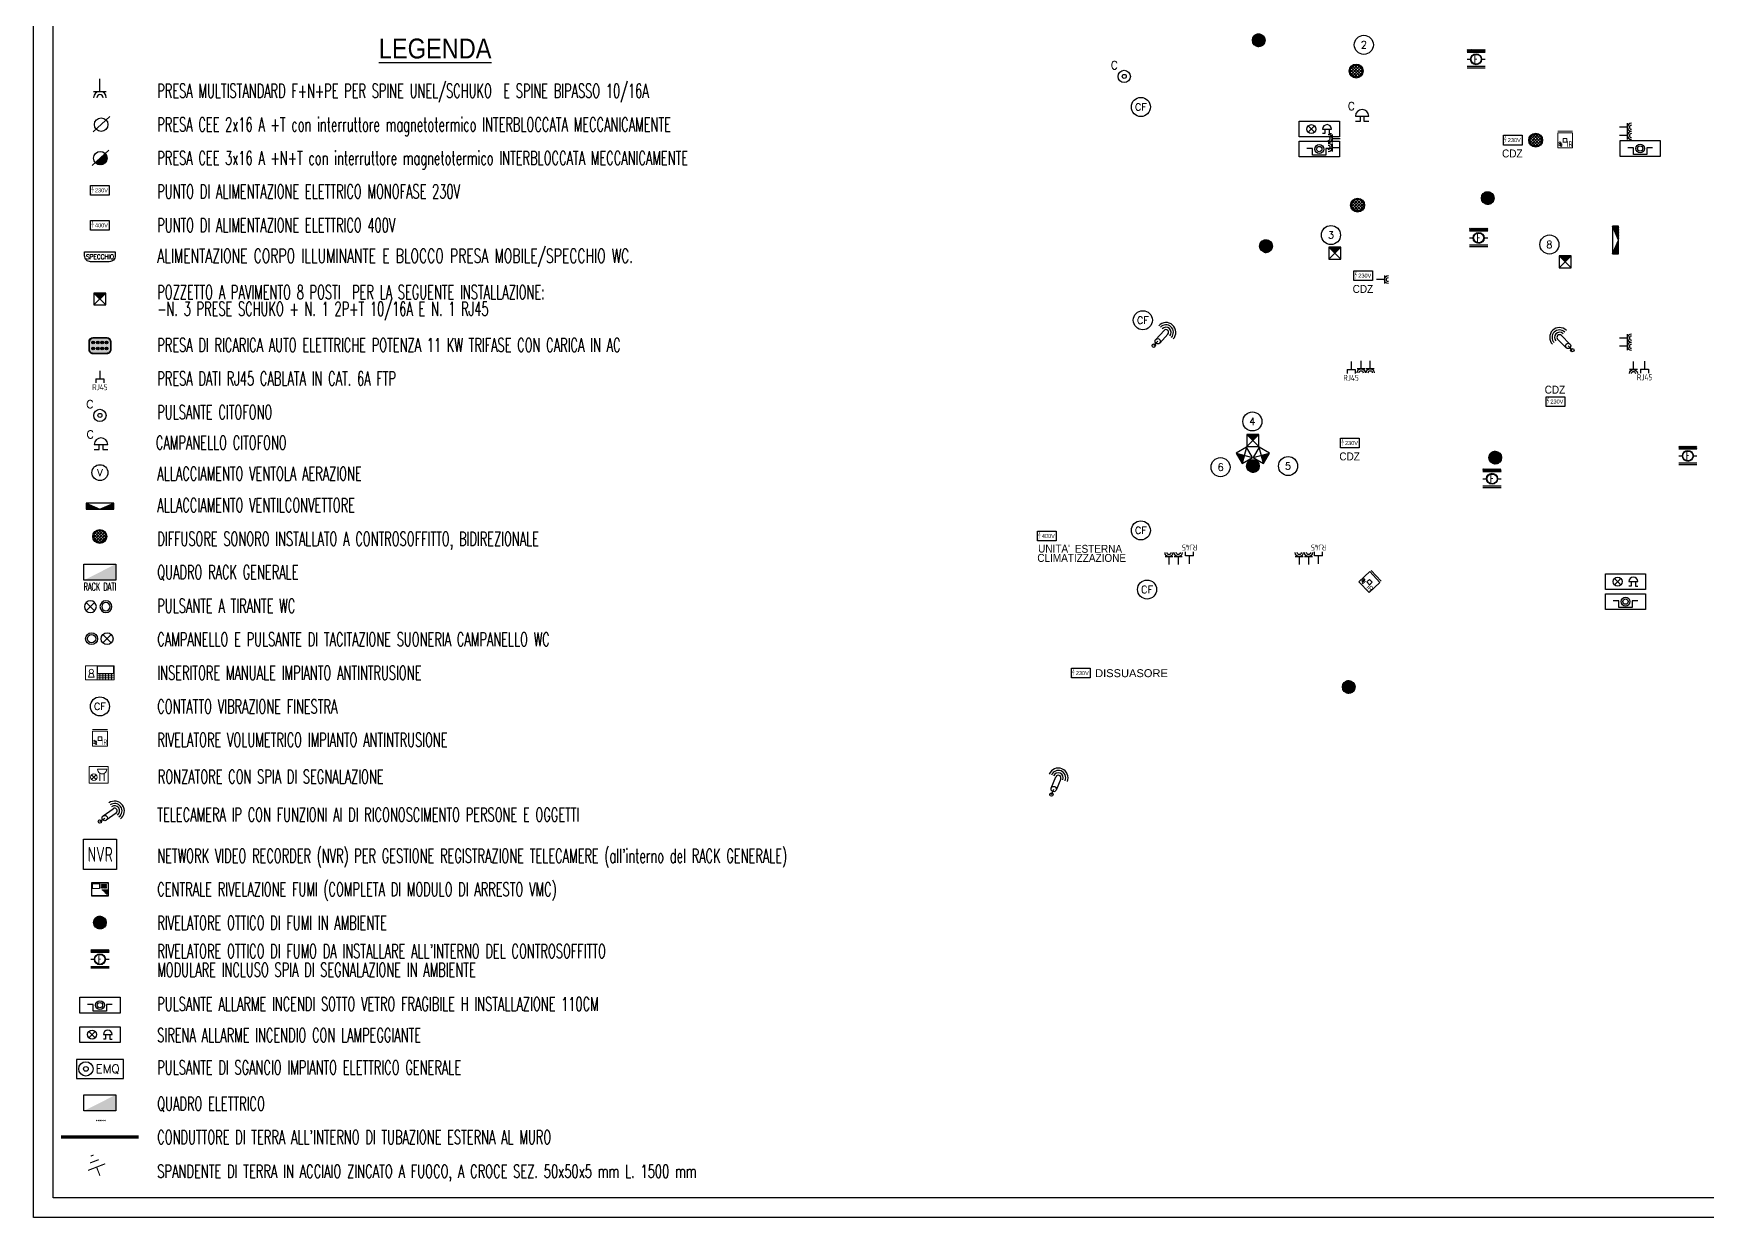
# Model space of a CAD drawing. Header units: millimetres. Extents: x 10519 to 85911, y -3857 to 53173.
# Drawn here: x 10519 to 14731, y -3857 to -876 of the extents above; entities that cross this region are included whole.
import ezdxf
from ezdxf.enums import TextEntityAlignment as Align

# ---------------------------------------------------------------- set-up
doc = ezdxf.new("R2010")
doc.units = ezdxf.units.MM
doc.linetypes.add('CENTER', pattern=[2, 1.25, -0.25, 0.25, -0.25])
doc.linetypes.add('CONTINUA', pattern=[0])
doc.layers.add('1 - Testi', color=7, linetype='Continuous', lineweight=18)
doc.layers.add('I - Elettrici', color=240, linetype='Continuous', lineweight=15)
for name, color, linetype in [('FM', 240, 'Continuous'), ('IMP. ANTINCENDIO', 4, 'Continuous'), ('LC NUOVA', 3, 'Continuous'), ('LEGENDA EM', 7, 'Continuous'), ('QUADRI', 164, 'Continuous'), ('RETE', 14, 'Continuous'), ('RI', 4, 'Continuous'), ('SCRITTE', 7, 'Continuous'), ('SER', 204, 'Continuous'), ('SERVIZI', 204, 'Continuous'), ('TERRA', 12, 'Continuous'), ('TESTI', 7, 'Continuous'), ('VENT', 40, 'Continuous')]:
    doc.layers.add(name, color=color, linetype=linetype)
doc.styles.add('1', font='SIMPLEX', dxfattribs={"width": 0.65})
doc.styles.add('2', font='SIMPLEX')
doc.styles.add('ARIAL', font='arial.ttf', dxfattribs={"width": 0.9})
doc.styles.add('IMP-15', font='romans.shx', dxfattribs={"width": 0.6, "height": 7.5})
doc.styles.add('ISOCPEUR', font='isocpeur.ttf')
doc.styles.add('leving', font='simplex.shx', dxfattribs={"width": 0.6})
doc.styles.add('ROMANS', font='romans', dxfattribs={"height": 2.5})
doc.styles.add('simplex.shx', font='simplex.shx', dxfattribs={"width": 0.6})
doc.styles.add('SPAC', font='isocp')
doc.styles.get("Standard").update_dxf_attribs({"font": 'arial.ttf'})
pattern_1 = [(45, (-1.6892, -1.8778), (-0.1796051, 0.1796051), [])]

# ---------------------------------------------------------------- blocks, each defined once
blk = doc.blocks.new('Rivelatore fumo in ambiente')
at = {"layer": 'RI'}
h = blk.add_hatch(dxfattribs=at)
h.set_pattern_fill('ANSI31', color=256, scale=0.08)
h.set_pattern_definition(pattern_1)
h.paths.add_polyline_path([(-8.4, 6.6, 0.414214), (-24.4, -9.4), (-8.4, -9.4)])
h = blk.add_hatch(dxfattribs=at)
h.set_pattern_fill('ANSI31', color=256, scale=0.08)
h.set_pattern_definition(pattern_1)
h.paths.add_polyline_path([(-8.4, 6.6), (-8.4, -9.4), (7.6, -9.4, 0.414214)])
h = blk.add_hatch(dxfattribs=at)
h.set_pattern_fill('ANSI31', color=256, scale=0.08)
h.set_pattern_definition(pattern_1)
h.paths.add_polyline_path([(-8.4, -9.4), (-24.4, -9.4, 0.414214), (-8.4, -25.4)])
h = blk.add_hatch(dxfattribs=at)
h.set_pattern_fill('ANSI31', color=256, scale=0.08)
h.set_pattern_definition(pattern_1)
h.paths.add_polyline_path([(7.6, -9.4), (-8.4, -9.4), (-8.4, -25.4, 0.414214)])
for p, q in [((-8.4, 6.6), (-8.4, -25.4)), ((7.6, -9.4), (-24.4, -9.4))]:
    blk.add_line(p, q, dxfattribs=at)
blk.add_circle((-8.4, -9.4), 16, dxfattribs=at)
blk = doc.blocks.new('Riv Incendio Controsoffitto')
h = blk.add_hatch()
h.set_pattern_fill('ANSI31', color=256, scale=0.55)
h.set_pattern_definition([(45, (0.831, -11.8327), (-1.234785, 1.234785), [])])
h.paths.add_polyline_path([(-31.2, 15), (-31.2, 8.1), (14.6, 8.1), (14.6, 15)])
for p, q in [((-31.2, 8.1), (14.6, 8.1)), ((-31.2, -9.8), (-22.1, -9.8)), ((-31.2, -27.6), (14.6, -27.6)), ((-31.2, -31.5), (14.6, -31.5)), ((5.4, -9.8), (14.6, -9.8))]:
    blk.add_line(p, q)
for radius in [13.8, 12.7]:
    blk.add_circle((-8.3, -9.8), radius)
at = {"ltscale": 0.3, "insert": (-8.3, -9.8), "char_height": 22, "width": 30.824, "attachment_point": 5, "style": 'simplex.shx'}
blk.add_mtext('F', dxfattribs=at)
blk = doc.blocks.new('*U30')
at = {"layer": 'FM'}
for p, q in [((-10, 0), (10, 0)), ((0, 0), (0, 20))]:
    blk.add_line(p, q, dxfattribs=at)
for radius in [10, 5]:
    blk.add_arc((0, -10), radius, 0, 180, dxfattribs=at)
blk = doc.blocks.new('P')
at = {"transparency": 16777216}
for radius in [9.6, 3.2]:
    blk.add_circle((0, 0), radius, dxfattribs=at)
at = {"layer": 'TESTI', "color": 7, "transparency": 16777216, "style": 'ROMANS'}
blk.add_attdef('P', text='', height=13, dxfattribs=at).set_placement((-10.5, 11.1), align=Align.RIGHT)
blk.add_attdef('P', (10, 11.1), '', height=13, dxfattribs=at)
blk = doc.blocks.new('BLQUA')
for p, q in [((15, 15), (-15, -15)), ((15, -15), (-15, 15)), ((0.7, 0.7), (-13.6, 15)), ((1.4, 1.4), (-12.2, 15)), ((2.1, 2.1), (-10.8, 15)), ((2.8, 2.8), (-9.3, 15)), ((3.5, 3.5), (-7.9, 15)), ((4.2, 4.2), (-6.5, 15)), ((4.9, 4.9), (-5.1, 15)), ((5.7, 5.7), (-3.7, 15)), ((6.4, 6.4), (-2.3, 15)), ((7.1, 7.1), (-0.9, 15)), ((7.8, 7.8), (0.6, 15)), ((8.5, 8.5), (2, 15)), ((9.2, 9.2), (3.4, 15)), ((9.9, 9.9), (4.8, 15)), ((10.6, 10.6), (6.2, 15)), ((11.3, 11.3), (7.6, 15)), ((12, 12), (9, 15)), ((12.7, 12.7), (10.5, 15)), ((13.4, 13.4), (11.9, 15)), ((14.1, 14.1), (13.3, 15))]:
    blk.add_line(p, q)
blk.add_lwpolyline([(-15, -15), (15, -15), (15, 15), (-15, 15)], close=True)
blk = doc.blocks.new('16A')
at = {"layer": 'FM'}
for p, q in [((-10, 0), (10, 0)), ((0, 0), (0, 20))]:
    blk.add_line(p, q, dxfattribs=at)
for radius in [10, 5]:
    blk.add_arc((0, -10), radius, 0, 180, dxfattribs=at)
blk = doc.blocks.new('*U37')
at = {"layer": 'SERVIZI'}
for p, q in [((-10, 0), (10, 0)), ((-10, 0), (-10, -10)), ((0, 20), (0, 0)), ((10, 0), (10, -10))]:
    blk.add_line(p, q, dxfattribs=at)
at = {"layer": 'SERVIZI', "style": 'SPAC', "width": 0.8}
blk.add_text('RJ45', height=15, dxfattribs=at).set_placement((0, -21), align=Align.MIDDLE_CENTER)
blk = doc.blocks.new('presa ethernet')
at = {"layer": 'SERVIZI'}
for p, q in [((-10, 0), (10, 0)), ((-10, 0), (-10, -10)), ((0, 20), (0, 0)), ((10, 0), (10, -10))]:
    blk.add_line(p, q, dxfattribs=at)
at = {"layer": 'SERVIZI', "style": 'SPAC', "width": 0.8}
blk.add_text('RJ45', height=15, dxfattribs=at).set_placement((0, -21), align=Align.MIDDLE_CENTER)
blk = doc.blocks.new('*U38')
at = {"layer": 'FM'}
for p, q in [((-10, 0), (10, 0)), ((0, 0), (0, 20))]:
    blk.add_line(p, q, dxfattribs=at)
for radius in [10, 5]:
    blk.add_arc((0, -10), radius, 0, 180, dxfattribs=at)
blk = doc.blocks.new('Diffusore sonoro a controsoffitto')
at = {"layer": 'SERVIZI', "ltscale": 15}
h = blk.add_hatch(dxfattribs=at)
h.set_pattern_fill('ANSI37', color=256, scale=1.65)
h.set_pattern_definition([(45, (90447.5943, 60881.3676), (-3.70435565, 3.70435565), []), (135, (90447.5943, 60881.3676), (-3.70435565, -3.70435565), [])])
h.paths.add_polyline_path([(-15.9, -0.2, 1), (14.9, -0.2, 1)])
at = {"layer": 'SERVIZI'}
blk.add_circle((-0.5, -0.2), 17.6, dxfattribs=at)
at = {"layer": 'SERVIZI', "ltscale": 15}
blk.add_circle((-0.5, -0.2), 15.4, dxfattribs=at)
blk = doc.blocks.new('RIVS-SOA-01')
for p, q in [((-22.5, 8.8), (22.5, 8.8)), ((-22.5, -8.8), (-22.5, 8.8)), ((-12.3, 3.5), (-5.2, -3.5)), ((-5.2, 3.5), (-12.3, -3.5)), ((22.5, 8.8), (22.5, -8.8)), ((22.5, -8.8), (-22.5, -8.8))]:
    blk.add_line(p, q)
blk.add_lwpolyline([(13.8, 0, 1), (3.8, 0)], format="xyb", close=True)
for points in [[(6.2, 0), (6.2, -5), (3.8, -5)], [(11.2, 0), (11.2, -5), (13.8, -5)]]:
    blk.add_lwpolyline(points)
blk.add_circle((-8.8, 0), 5)
at = {"lineweight": 0, "style": 'IMP-15', "width": 0.6, "flags": 4}
blk.add_attdef('NOTASX', text='', height=7.5, dxfattribs=at).set_placement((-26.2, -2.5), align=Align.RIGHT)
blk.add_attdef('NOTADX', (26.2, -2.5), '', height=7.5, dxfattribs=at)
blk.add_attdef('CODICE', text='', height=7.5, dxfattribs=at).set_placement((0, -13.8), align=Align.MIDDLE_CENTER)
blk = doc.blocks.new('RIVI-P-01')
for p, q in [((-22.5, -8.8), (-22.5, 8.8)), ((-22.5, 8.8), (22.5, 8.8)), ((22.5, 8.8), (22.5, -8.8)), ((22.5, -8.8), (-22.5, -8.8))]:
    blk.add_line(p, q)
blk.add_lwpolyline([(13.7, 0.7), (7.5, 0.7), (7.5, -6.8), (-7.5, -6.8), (-7.5, 0.7), (-13.8, 0.7)])
for radius in [5, 3]:
    blk.add_circle((0, 0), radius)
at = {"lineweight": 0, "style": 'IMP-15', "width": 0.6, "flags": 4}
blk.add_attdef('NOTASX', text='', height=7.5, dxfattribs=at).set_placement((-23.8, -2.5), align=Align.RIGHT)
blk.add_attdef('NOTADX', (23.8, -2.5), '', height=7.5, dxfattribs=at)
for tag, p in [('CODICE', (1.2, -13.8)), ('TIPO', (1.2, -23.8))]:
    blk.add_attdef(tag, text='', height=7.5, dxfattribs=at).set_placement(p, align=Align.MIDDLE_CENTER)
blk = doc.blocks.new('SENS')
at = {"lineweight": 9}
for p, q in [((1099.135, 657.38), (1098.927, 657.38)), ((1098.927, 657.38), (1098.927, 657.172)), ((1099.135, 657.172), (1099.135, 657.38)), ((1098.927, 657.172), (1099.135, 657.172)), ((1099.135, 657.147), (1098.927, 657.147))]:
    blk.add_line(p, q, dxfattribs=at)
blk.add_lwpolyline([(1099.057, 657.25), (1099.057, 657.302), (1099.005, 657.302), (1099.005, 657.25)], close=True, dxfattribs=at)
for points in [[(1099.117, 657.349, -1), (1099.096, 657.349, 1), (1099.075, 657.349, 1)], [(1099.117, 657.328, -1), (1099.096, 657.328, 1), (1099.075, 657.328, 1)], [(1099.117, 657.308, -1), (1099.096, 657.308, 1), (1099.075, 657.308, 1)]]:
    blk.add_lwpolyline(points, format="xyb", dxfattribs=at)
at = {"lineweight": 9, "style": 'SPAC', "width": 0.8}
blk.add_text('IR', height=0.078, rotation=180, dxfattribs=at).set_placement((1098.966, 657.367), align=Align.CENTER)
blk = doc.blocks.new('OPVE-ALIM-230')
blk.add_lwpolyline([(-9.5, 15.3), (84.6, 15.3), (84.6, -33.7), (-9.5, -33.7)], close=True)
at = {"linetype": 'Continuous'}
blk.add_lwpolyline([(1.8, 10.2, 3.2, 2.13, 0), (-3.5, -5.8, 2.13, 1.6, 0), (4.5, -3.2, 1.6, 1.07, 0), (-0.9, -19.2, 4.27, 0, 0), (-3.5, -27.2, 4.27, 2.13, 0)], format="xyseb", dxfattribs=at)
at = {"style": 'ARIAL'}
blk.add_text('230V', height=20, dxfattribs=at).set_placement((12.7, -9.2), align=Align.MIDDLE_LEFT)
at = {"style": 'IMP-15', "width": 0.6}
blk.add_attdef('CODICE', text='', height=20, dxfattribs=at).set_placement((46.6, -63.2), align=Align.MIDDLE_CENTER)
blk = doc.blocks.new('BLCF')
blk.add_circle((0, 0), 20)
at = {"style": 'ROMANS'}
blk.add_text('CF', height=15, dxfattribs=at).set_placement((0, 0), align=Align.MIDDLE)
blk = doc.blocks.new('*U110')
at = {"layer": 'SERVIZI'}
for p, q in [((-6.7, 14.9), (-6.7, 45.5)), ((6.7, 45.5), (6.7, 14.9)), ((0, 0), (0, 14.9))]:
    blk.add_line(p, q, dxfattribs=at)
for centre, radius in [((0, 14.9), 6.7), ((0, 0), 4.32)]:
    blk.add_circle(centre, radius, dxfattribs=at)
for radius in [24.7, 18.7, 12.7, 6.7]:
    blk.add_arc((0, 45.5), radius, 0, 180, dxfattribs=at)
blk = doc.blocks.new('CIVI-WCDIS-02')
for p, q in [((11.7, 5.3), (22.3, -5.3)), ((22.3, 5.3), (11.7, -5.3))]:
    blk.add_line(p, q)
blk.add_lwpolyline([(-2.5, -7.5, 0, 0, 0), (-2.5, -15, 3.75, 0, 0), (-2.5, -22.5, 0, 0, 0)], format="xyseb")
for centre, radius in [((-2.5, 0), 7.5), ((-2.5, 0), 5.25), ((17, 0), 7.5)]:
    blk.add_circle(centre, radius)
at = {"style": 'IMP-15', "width": 0.6, "flags": 4}
blk.add_attdef('NOTASX', text='', height=7.5, dxfattribs=at).set_placement((-22.5, 0), align=Align.MIDDLE_RIGHT)
blk.add_attdef('NOTADX', text='', height=7.5, dxfattribs=at).set_placement((32.8, 0), align=Align.MIDDLE_LEFT)
at = {"style": 'IMP-15', "width": 0.6}
blk.add_attdef('CODICE', text='', height=7.5, dxfattribs=at).set_placement((0.3, -34.5), align=Align.TOP_CENTER)
blk = doc.blocks.new('Controllo accessi')
at = {"lineweight": 9}
for p, q in [((-91515.6, 685), (-91515.6, 647.5)), ((-91485.6, 685), (-91515.6, 685)), ((-91504.2, 665.7), (-91508.1, 655)), ((-91493.1, 655), (-91496.9, 665.7)), ((-91485.6, 647.5), (-91485.6, 685)), ((-91485.6, 685), (-91440.6, 685)), ((-91485.6, 647.5), (-91485.6, 685)), ((-91485.6, 663.2), (-91440.6, 663.2)), ((-91478.1, 663.2), (-91478.1, 647.5)), ((-91470.6, 663.2), (-91470.6, 647.5)), ((-91463.1, 663.2), (-91463.1, 647.5)), ((-91455.6, 663.2), (-91455.6, 647.5)), ((-91448.1, 663.2), (-91448.1, 647.5)), ((-91440.6, 685), (-91440.6, 647.5)), ((-91515.6, 647.5), (-91485.6, 647.5)), ((-91508.1, 655), (-91493.1, 655)), ((-91485.6, 658), (-91440.6, 658)), ((-91485.6, 652.7), (-91440.6, 652.7)), ((-91440.6, 647.5), (-91485.6, 647.5))]:
    blk.add_line(p, q, dxfattribs=at)
blk.add_lwpolyline([(-91484.1, 683.5), (-91442.1, 683.5), (-91442.1, 664.7), (-91484.1, 664.7)], close=True, dxfattribs=at)
blk.add_circle((-91500.6, 670), 5.62, dxfattribs=at)
blk = doc.blocks.new('*U108')
at = {"layer": 'SERVIZI'}
for p, q in [((-10, 0), (10, 0)), ((-10, 0), (-10, -10)), ((0, 20), (0, 0)), ((10, 0), (10, -10))]:
    blk.add_line(p, q, dxfattribs=at)
at = {"layer": 'SERVIZI', "style": 'SPAC', "width": 0.8}
blk.add_text('RJ45', height=15, dxfattribs=at).set_placement((0, -21), align=Align.MIDDLE_CENTER)
blk = doc.blocks.new('Rack di piano')
blk.add_lwpolyline([(-36.2, 0), (44.2, 0), (44.2, -40.5), (-36.2, -40.5)], close=True)
blk.add_solid([(44.2, 0), (-36.2, 0), (-36.2, -40.5)])
at = {"style": 'IMP-15', "width": 0.6}
for tag, p in [('NOTASX', (-38.8, -33.5)), ('IP', (41.7, -38))]:
    blk.add_attdef(tag, text='', height=7.5, dxfattribs=at).set_placement(p, align=Align.RIGHT)
blk.add_attdef('NOTADX', (46.7, -18.5), '', height=7.5, dxfattribs=at)
for tag, p in [('DENOMINAZIONE', (6, -60.5)), ('CODICE', (6, -50.5))]:
    blk.add_attdef(tag, text='', height=7.5, dxfattribs=at).set_placement(p, align=Align.CENTER)
blk = doc.blocks.new('*U123')
at = {"layer": 'SERVIZI'}
for p, q in [((2.2, 16.2), (18.4, 42.2)), ((0, 0), (7.9, 12.6)), ((29.8, 35.1), (13.6, 9.1))]:
    blk.add_line(p, q, dxfattribs=at)
for centre, radius in [((0, 0), 4.32), ((7.9, 12.6), 6.7)]:
    blk.add_circle(centre, radius, dxfattribs=at)
for radius in [24.7, 18.7, 12.7, 6.7]:
    blk.add_arc((24.1, 38.6), radius, 328.0399, 148.0399, dxfattribs=at)
blk = doc.blocks.new('CIVI-WCTAC-01')
for p, q in [((3.7, 5.3), (14.3, -5.3)), ((14.3, 5.3), (3.7, -5.3))]:
    blk.add_line(p, q)
for centre, radius in [((-10.5, 0), 7.5), ((-10.5, 0), 5.25), ((9, 0), 7.5)]:
    blk.add_circle(centre, radius)
at = {"style": 'IMP-15', "width": 0.6, "flags": 4}
blk.add_attdef('NOTASX', text='', height=7.5, dxfattribs=at).set_placement((-22.7, 0), align=Align.MIDDLE_RIGHT)
blk.add_attdef('NOTADX', text='', height=7.5, dxfattribs=at).set_placement((21, 0), align=Align.MIDDLE_LEFT)
at = {"style": 'IMP-15', "width": 0.6}
blk.add_attdef('CODICE', text='', height=7.5, dxfattribs=at).set_placement((0.3, -12.3), align=Align.TOP_CENTER)
blk = doc.blocks.new('CEE1')
at = {"color": 1}
for p, q in [((-20.1, -18.4), (21.5, 20.4)), ((-11.2, -12.8), (13.6, 10.3)), ((-9.6, -14.1), (14.7, 8.6)), ((-7.8, -15.1), (15.6, 6.7)), ((-5.8, -16), (16.3, 4.7)), ((-3.5, -16.6), (16.8, 2.4)), ((-1, -17), (17, -0.2)), ((2.1, -16.9), (16.7, -3.2)), ((6.1, -15.9), (15.4, -7.1))]:
    blk.add_line(p, q, dxfattribs=at)
blk.add_circle((0, 0), 17, dxfattribs=at)
blk = doc.blocks.new('CEE')
at = {"color": 164}
blk.add_line((-20.1, -18.4), (21.5, 20.4), dxfattribs=at)
blk.add_circle((0, 0), 17, dxfattribs=at)
blk = doc.blocks.new('cml')
h = blk.add_hatch(color=254)
h.paths.add_polyline_path([(-33.2, 38.4, 0.382799), (-53.2, 15.3), (-53.2, -20, 0.414214), (-33.2, -40), (32.7, -40, 0.414214), (52.7, -20), (52.7, 15.3, 0.382799), (32.7, 38.4)])
h.paths.add_polyline_path([(4.3, 15.1, -1), (17.7, 15.1, -1)], flags=16)
h.paths.add_polyline_path([(-18.2, 15.1, -1), (-4.8, 15.1, -1)], flags=16)
h.paths.add_polyline_path([(17.7, -15.3, -1), (4.3, -15.3, -1)], flags=16)
h.paths.add_polyline_path([(-4.8, -15.3, -1), (-18.2, -15.3, -1)], flags=16)
h.paths.add_polyline_path([(26.7, 15.1, -1), (40.1, 15.1, -1)], flags=16)
h.paths.add_polyline_path([(40.1, -15.3, -1), (26.7, -15.3, -1)], flags=16)
h.paths.add_polyline_path([(-40.6, 15.1, -1), (-27.2, 15.1, -1)], flags=16)
h.paths.add_polyline_path([(-27.2, -15.3, -1), (-40.6, -15.3, -1)], flags=16)
for points in [[(-40.6, 15.1, 1), (-27.2, 15.1, 1)], [(-4.8, 15.1, 1), (-18.2, 15.1, 1)], [(17.7, 15.1, 1), (4.3, 15.1, 1)], [(26.7, 15.1, 1), (40.1, 15.1, 1)], [(-40.6, -15.3, 1), (-27.2, -15.3, 1)], [(-4.8, -15.3, 1), (-18.2, -15.3, 1)], [(17.7, -15.3, 1), (4.3, -15.3, 1)], [(40.1, -15.3, 1), (26.7, -15.3, 1)]]:
    blk.add_hatch(color=90).paths.add_polyline_path(points)
for points in [[(-35.2, 40.4), (34.7, 40.4, -0.382799), (54.7, 17.3), (54.7, -22, -0.414214), (34.7, -42), (-35.2, -42, -0.414214), (-55.2, -22), (-55.2, 17.3, -0.382799)], [(-34.2, 39.4), (33.7, 39.4, -0.382799), (53.7, 16.3), (53.7, -21, -0.414214), (33.7, -41), (-34.2, -41, -0.414214), (-54.2, -21), (-54.2, 16.3, -0.382799)], [(-33.2, 38.4), (32.7, 38.4, -0.382799), (52.7, 15.3), (52.7, -20, -0.414214), (32.7, -40), (-33.2, -40, -0.414214), (-53.2, -20), (-53.2, 15.3, -0.382799)]]:
    blk.add_lwpolyline(points, format="xyb", close=True)
at = {"color": 172}
for centre in [(-33.9, 15.1), (-11.5, 15.1), (11, 15.1), (33.4, 15.1), (-33.9, -15.3), (-11.5, -15.3), (11, -15.3), (33.4, -15.3)]:
    blk.add_circle(centre, 6.7, dxfattribs=at)
at = {"color": 7, "style": 'ROMANS'}
blk.add_attdef('...', text='', height=36, dxfattribs=at).set_placement((4, 67.1), align=Align.MIDDLE)
blk = doc.blocks.new('q_puls')
at = {"layer": 'LC NUOVA', "xscale": 0.5, "yscale": 0.5, "zscale": 0.5}
blk.add_blockref('cml', (0.6, 0.4), dxfattribs=at)
blk = doc.blocks.new('RIVA-CR-01_BIS')
for p, q in [((21.6, 32.9), (-21.6, 32.9)), ((-21.6, 32.9), (-21.6, 0)), ((-21.6, 0), (21.6, 0)), ((21.6, 0), (21.6, 32.9))]:
    blk.add_line(p, q)
at = {"linetype": 'Continuous', "lineweight": 9}
for p, q in [((-20.5, 1), (-20.5, 31.8)), ((-20.5, 31.8), (0, 31.8)), ((0, 1), (-20.5, 1)), ((20.5, 31.8), (0, 31.8)), ((0, 1), (20.5, 1)), ((20.5, 1), (20.5, 31.8))]:
    blk.add_line(p, q, dxfattribs=at)
at = {"lineweight": 9}
for p, q in [((4.9, 15.1), (19, 15.1)), ((6.5, 13.5), (19, 13.5)), ((8, 12), (19, 12)), ((9.6, 10.4), (19, 10.4)), ((11.2, 8.8), (19, 8.8)), ((12.7, 7.3), (19, 7.3)), ((14.3, 5.7), (19, 5.7)), ((15.9, 4.2), (19, 4.2))]:
    blk.add_line(p, q, dxfattribs=at)
at = {"linetype": 'Continuous', "lineweight": 9}
for points in [[(-10.3, 18), (-18, 18, -0.414214), (-19, 19), (-19, 29.3, -0.414214), (-18, 30.3), (-10.3, 30.3)], [(-10.3, 18), (-2.5, 18, 0.414214), (-1.5, 19), (-1.5, 29.3, 0.414214), (-2.5, 30.3), (-10.3, 30.3)]]:
    blk.add_lwpolyline(points, format="xyb", dxfattribs=at)
for centre in [(3.3, 27.7), (3.3, 24.1), (3.3, 20.5), (6.4, 27.7), (6.4, 24.1), (6.4, 20.5), (9.5, 27.7), (9.5, 24.1), (9.5, 20.5), (12.6, 27.7), (12.6, 24.1), (12.6, 20.5), (15.7, 27.7), (15.7, 24.1), (15.7, 20.5)]:
    blk.add_circle(centre, 1.03, dxfattribs=at)
blk = doc.blocks.new('Qtes')
at = {"layer": 'VENT', "linetype": 'Continuous'}
for p, q in [((-35, 15), (0, 0)), ((-35, 13.4), (-3.8, 0)), ((-35, 11.7), (-7.6, 0)), ((-35, 10.1), (-11.4, 0)), ((-35, 8.5), (-15.2, 0)), ((-35, 6.8), (-19, 0)), ((-35, 5.2), (-22.8, 0)), ((-35, 3.6), (-26.7, 0)), ((-35, 1.9), (-30.5, 0)), ((0, 0), (35, 15)), ((35, 13.4), (3.8, 0)), ((35, 11.7), (7.6, 0)), ((35, 10.1), (11.4, 0)), ((35, 8.5), (15.2, 0)), ((35, 6.8), (19, 0)), ((35, 5.2), (22.8, 0)), ((35, 3.6), (26.7, 0)), ((35, 1.9), (30.5, 0))]:
    blk.add_line(p, q, dxfattribs=at)
at = {"layer": 'VENT'}
for p, q in [((-35, 15), (-35, 0)), ((35, 15), (-35, 15)), ((-35, 0.1), (-34.8, 0)), ((-35, 0), (35, 0)), ((34.8, 0), (35, 0.1)), ((35, 0), (35, 15))]:
    blk.add_line(p, q, dxfattribs=at)
blk = doc.blocks.new('C')
blk.add_circle((0, 0), 20)
at = {"style": 'ROMANS'}
blk.add_attdef('S', text='', height=18, dxfattribs=at).set_placement((0, 0), align=Align.MIDDLE_CENTER)
blk = doc.blocks.new('Quadro di piano')
blk.add_lwpolyline([(-36.2, 0), (44.2, 0), (44.2, -40.5), (-36.2, -40.5)], close=True)
blk.add_solid([(44.2, 0), (-36.2, 0), (-36.2, -40.5)])
at = {"style": 'IMP-15', "width": 0.6}
for tag, p in [('DENOMINAZIONE', (6, -60.5)), ('CODICE', (6, -50.5))]:
    blk.add_attdef(tag, text='', height=7.5, dxfattribs=at).set_placement(p, align=Align.CENTER)
blk = doc.blocks.new('WCspecchio')
at = {"layer": 'FM'}
blk.add_lwpolyline([(-25.7, 0), (25.7, 0), (25.7, -6.5, -0.414214), (15.7, -16.5), (-15.7, -16.5, -0.414214), (-25.7, -6.5)], format="xyb", close=True, dxfattribs=at)
at = {"layer": 'TESTI', "linetype": 'CONTINUA', "style": '2', "width": 0.8}
blk.add_text('SPECCHIO', height=8, dxfattribs=at).set_placement((0, -12.1), align=Align.CENTER)
blk = doc.blocks.new('TER1')
at = {"const_width": 0.2152}
for points in [[(0, -0.625), (0, 0)], [(-1.875, -1.875), (1.875, -1.875)], [(-0.9375, -3.125), (0.9375, -3.125)], [(0, -0.625), (0, -1.875)], [(-0.3125, -4.375), (0.3125, -4.375)]]:
    blk.add_lwpolyline(points, dxfattribs=at)
blk = doc.blocks.new('Pemq')
for p, q in [((78.8, 20), (-20, 20)), ((-20, 20), (-20, -20)), ((78.8, -20), (78.8, 20)), ((-20, -20), (78.8, -20))]:
    blk.add_line(p, q)
for radius in [15, 5]:
    blk.add_circle((0, 0), radius)
at = {"style": 'ROMANS'}
blk.add_attdef('EMQ', (20.6, -8.9), '', height=18, dxfattribs=at)
blk = doc.blocks.new('CIVE-WCALL-01')
at = {"lineweight": 0}
for p, q in [((-16.2, 14.6), (15.8, 14.6)), ((-16.2, -13.3), (-16.2, 14.6)), ((-9.4, 2.7), (-9.4, -9.8)), ((-2.2, 2.8), (-2.2, -9.8)), ((4.2, 0.4), (12, -7.4)), ((4.2, -7.4), (12, 0.4)), ((15.8, 14.6), (15.8, -13.3)), ((15.8, -13.3), (-16.2, -13.3))]:
    blk.add_line(p, q, dxfattribs=at)
blk.add_lwpolyline([(-13.6, 9.8), (1.7, 9.8, -1.030754)], format="xyb", close=True, dxfattribs=at)
blk.add_circle((8.1, -3.5), 5.52, dxfattribs=at)
at = {"lineweight": 0, "style": 'IMP-15', "width": 0.6}
blk.add_attdef('NOTASX', text='', height=7.5, dxfattribs=at).set_placement((-19.2, -1.9), align=Align.MIDDLE_RIGHT)
blk.add_attdef('NOTADX', text='', height=7.5, dxfattribs=at).set_placement((17.6, -1.9), align=Align.MIDDLE_LEFT)
blk.add_attdef('CODICE', text='', height=7.5, dxfattribs=at).set_placement((-0.5, -16), align=Align.TOP_CENTER)

msp = doc.modelspace()

# ---------------------------------------------------------------- linework, layer by layer
for points in [[(10518.5, 2112.5), (18958.2, 2112.5), (18958.2, -3857.1), (10518.5, -3857.1)], [(10567.9, 2063.1), (18908.7, 2063.1), (18908.7, -3807.8), (10567.9, -3807.8)]]:
    msp.add_lwpolyline(points, close=True)
for centre in [(13868.3, -904.4), (13785.5, -1383.3), (14335.6, -1407.2), (13587.6, -1852.7), (13507.5, -1967.8), (13677.6, -1964.9)]:
    msp.add_circle(centre, 24)
at = {"layer": 'FM'}
for points in [[(14219.6, -1132.1), (14266.6, -1132.1), (14266.6, -1156.6), (14219.6, -1156.6)], [(10662.4, -1346.4), (10709.4, -1346.4), (10709.4, -1370.9), (10662.4, -1370.9)], [(13843.4, -1473.2), (13890.4, -1473.2), (13890.4, -1497.7), (13843.4, -1497.7)], [(14327, -1790.3), (14374, -1790.3), (14374, -1814.9), (14327, -1814.9)], [(13809.9, -1894.9), (13856.9, -1894.9), (13856.9, -1919.4), (13809.9, -1919.4)], [(13046.5, -2128.8), (13093.6, -2128.8), (13093.6, -2153.4), (13046.5, -2153.4)]]:
    msp.add_lwpolyline(points, close=True, dxfattribs=at)
at = {"layer": 'FM', "linetype": 'Continuous'}
for points in [[(14225.2, -1134.7, 1.6, 1.07, 0), (14222.6, -1142.7, 1.07, 0.8, 0), (14226.6, -1141.3, 0.8, 0.533, 0), (14223.9, -1149.3, 2.13, 0, 0), (14222.6, -1153.3, 2.13, 1.07, 0)], [(10668, -1349, 1.6, 1.07, 0), (10665.3, -1357, 1.07, 0.8, 0), (10669.3, -1355.6, 0.8, 0.533, 0), (10666.6, -1363.6, 2.13, 0, 0), (10665.3, -1367.6, 2.13, 1.07, 0)], [(13849, -1475.8, 1.6, 1.07, 0), (13846.3, -1483.8, 1.07, 0.8, 0), (13850.3, -1482.4, 0.8, 0.533, 0), (13847.7, -1490.4, 2.13, 0, 0), (13846.3, -1494.4, 2.13, 1.07, 0)], [(14332.7, -1792.9, 1.6, 1.07, 0), (14330, -1800.9, 1.07, 0.8, 0), (14334, -1799.6, 0.8, 0.533, 0), (14331.3, -1807.6, 2.13, 0, 0), (14330, -1811.6, 2.13, 1.07, 0)], [(13815.6, -1897.4, 1.6, 1.07, 0), (13812.9, -1905.4, 1.07, 0.8, 0), (13816.9, -1904.1, 0.8, 0.533, 0), (13814.2, -1912.1, 2.13, 0, 0), (13812.9, -1916.1, 2.13, 1.07, 0)], [(13052.2, -2131.4, 1.6, 1.07, 0), (13049.5, -2139.4, 1.07, 0.8, 0), (13053.5, -2138.1, 0.8, 0.533, 0), (13050.8, -2146.1, 2.13, 0, 0), (13049.5, -2150.1, 2.13, 1.07, 0)]]:
    msp.add_lwpolyline(points, format="xyseb", dxfattribs=at)
at = {"layer": 'RETE', "linetype": 'CENTER', "ltscale": 25, "transparency": 33554687, "const_width": 8}
msp.add_lwpolyline([(10587.9, -3654.5), (10783.8, -3654.5), (10783.8, -3654.5)], dxfattribs=at)
at = {"layer": 'SER'}
msp.add_lwpolyline([(10727.6, -2904.7), (10727.6, -2980.6), (10644.1, -2980.6), (10644.1, -2904.7)], close=True, dxfattribs=at)
at = {"layer": 'SERVIZI'}
for p, q in [((13847, -1084.1), (13880.9, -1084.1)), ((13859.7, -1096.7), (13859.7, -1084.1)), ((13868.2, -1084.1), (13868.2, -1096.7)), ((13847, -1096.7), (13859.7, -1096.7)), ((13868.2, -1096.7), (13880.9, -1096.7)), ((10671.6, -1910.8), (10705.5, -1910.8)), ((10671.6, -1923.5), (10684.3, -1923.5)), ((10684.3, -1923.5), (10684.3, -1910.8)), ((10692.8, -1910.8), (10692.8, -1923.5)), ((10692.8, -1923.5), (10705.5, -1923.5))]:
    msp.add_line(p, q, dxfattribs=at)
for centre in [(13863.9, -1084.1), (10688.5, -1910.8)]:
    msp.add_arc(centre, 16.9, 0, 180, dxfattribs=at)

# ---------------------------------------------------------------- block references
for name, p in [('Diffusore sonoro a controsoffitto', (13849.4, -970.1)), ('Diffusore sonoro a controsoffitto', (14301.5, -1144.1)), ('Diffusore sonoro a controsoffitto', (13853.2, -1307.8)), ('presa ethernet', (13836.1, -1721.8)), ('presa ethernet', (14575.3, -1720.7)), ('Diffusore sonoro a controsoffitto', (10685.9, -2142.1))]:
    msp.add_blockref(name, p)
at = {"xscale": -1}
for p, rotation in [((13920.1, -1495.5), 89.9999999999985), ((13377.7, -2192.8), 180), ((13400.9, -2192.8), 180), ((13705.8, -2192.8), 180), ((13729, -2192.8), 180)]:
    msp.add_blockref('16A', p, dxfattribs=dict(at, rotation=rotation))
for name, p, rotation in [('*U110', (13339.4, -1661.8), 317.5136404605328), ('*U110', (14393.3, -1672.9), 45.29633213856917), ('*U37', (13429.5, -2191), 179.9999999999966), ('presa ethernet', (13754.4, -2191), 179.9999999999966), ('*U110', (13081.7, -2792.2), 337.7292702824257), ('*U123', (10685.9, -2859.9), 337.7292702824257)]:
    msp.add_blockref(name, p, dxfattribs=dict(rotation=rotation))
for p in [(13861.5, -1720), (13884.6, -1720), (14547.2, -1721.9)]:
    msp.add_blockref('16A', p, dxfattribs=at)
at = {"layer": 'FM'}
for name, p, xscale, yscale, zscale in [('16A', (10685.9, -1021.7), 1.6, 1.6, 1.6), ('OPVE-ALIM-230', (10667.1, -1266.2), 0.5, 0.5, 0.5)]:
    msp.add_blockref(name, p, dxfattribs=dict(at, xscale=xscale, yscale=yscale, zscale=zscale))
for name, p in [('CEE', (10688.9, -1105.2)), ('CEE1', (10686.8, -1189.8)), ('BLQUA', (13795.6, -1429)), ('BLQUA', (14375, -1450.8)), ('BLQUA', (10685.9, -1544.3)), ('BLQUA', (13588.7, -1900.9))]:
    msp.add_blockref(name, p, dxfattribs=at)
for name, p, rotation in [('*U38', (13788.7, -1140.2), 270), ('*U30', (14531.9, -1111.8), 90), ('*U30', (14531.9, -1132.7), 90), ('*U38', (13788.7, -1162.6), 270), ('*U30', (14531.9, -1642.7), 90), ('*U30', (14531.9, -1663.5), 90), ('BLQUA', (13567.7, -1938.2), 120), ('BLQUA', (13610.4, -1938), 239.9999999999999)]:
    msp.add_blockref(name, p, dxfattribs=dict(at, rotation=rotation))
at = {"layer": 'FM', "xscale": 1.5, "yscale": 1.5}
msp.add_blockref('WCspecchio', (10685.9, -1425.8), dxfattribs=at)
at = {"layer": 'FM'}
ref = msp.add_blockref('OPVE-ALIM-230', (13136.8, -2481.7), dxfattribs=dict(at, xscale=0.5, yscale=0.5, zscale=0.5))
ref.add_attrib('CODICE', 'DISSUASORE', dxfattribs={"layer": '0', "height": 20, "style": 'ARIAL'}).set_placement((13283.3, -2476.5), align=Align.TOP_CENTER)
at = {"layer": 'I - Elettrici'}
msp.add_blockref('q_puls', (10685.4, -1661.6), dxfattribs=at)
at = {"layer": 'IMP. ANTINCENDIO', "ltscale": 15}
for p in [(13612.1, -883.3), (14188.8, -1280.7), (13630.4, -1401.8), (14207.5, -1934.4), (13597.4, -1955.5), (13838.7, -2511.8), (10694.3, -3105)]:
    msp.add_blockref('Rivelatore fumo in ambiente', p, dxfattribs=at)
at = {"layer": 'IMP. ANTINCENDIO'}
for name, p in [('Riv Incendio Controsoffitto', (14159.3, -930.8)), ('Riv Incendio Controsoffitto', (14165.8, -1380.7)), ('Riv Incendio Controsoffitto', (14692.5, -1929.5)), ('Riv Incendio Controsoffitto', (14199.4, -1987.2)), ('RIVA-CR-01_BIS', (10685.9, -3046.9)), ('Riv Incendio Controsoffitto', (10694.2, -3197.1))]:
    msp.add_blockref(name, p, dxfattribs=at)
for name, p, xscale, yscale, zscale in [('RIVS-SOA-01', (13756, -1116.6), 2.25, 2.25, 2.25), ('RIVI-P-01', (13756, -1166.9), 2.249999999999999, 2.249999999999999, 2.249999999999999), ('RIVI-P-01', (14564.1, -1165.4), 2.249999999999999, 2.249999999999999, 2.249999999999999), ('RIVS-SOA-01', (14527.2, -2256), 2.25, 2.25, 2.25), ('RIVI-P-01', (14527.2, -2306.2), 2.249999999999999, 2.249999999999999, 2.249999999999999), ('RIVI-P-01', (10685.9, -3322.4), 2.249999999999999, 2.249999999999999, 2.249999999999999), ('RIVS-SOA-01', (10685.9, -3396.4), 2.25, 2.25, 2.25)]:
    msp.add_blockref(name, p, dxfattribs=dict(at, xscale=xscale, yscale=yscale, zscale=zscale))
at = {"layer": 'IMP. ANTINCENDIO', "linetype": 'Continuous', "xscale": 1.199999999999999, "yscale": 1.199999999999999, "zscale": 1.199999999999999}
msp.add_blockref('Pemq', (10650.5, -3482.8), dxfattribs=at).add_auto_attribs({'EMQ': 'EMQ'})
at = {"layer": 'QUADRI', "lineweight": 0}
ref = msp.add_blockref('Quadro di piano', (10689.9, -3588.5), dxfattribs=dict(at, rotation=180))
ref.add_attrib('CODICE', '.....', dxfattribs={"layer": 'I - Elettrici', "color": 154, "height": 20, "rotation": 0.5118, "style": 'leving', "width": 0.6}).set_placement((10688.2, -3613.6), align=Align.CENTER)
at = {"layer": 'SER', "xscale": 1.199999999999999, "yscale": 1.199999999999999, "zscale": 1.199999999999999}
for p in [(13306.9, -1060.9), (13311.9, -1597.8), (13306.9, -2127), (13322.5, -2275.9), (10685.9, -2570.1)]:
    msp.add_blockref('BLCF', p, dxfattribs=at)
at = {"layer": 'SER'}
msp.add_blockref('C', (10685.9, -1981.5), dxfattribs=at).add_auto_attribs({'S': 'V'})
at = {"layer": 'SERVIZI'}
ref = msp.add_blockref('P', (13265.1, -983.9), dxfattribs=dict(at, xscale=1.6, yscale=1.6, zscale=1.6))
ref.add_attrib('P', 'C', (13230.7, -966.2), dxfattribs={"layer": 'TESTI', "color": 7, "height": 20.8, "style": 'ROMANS'})
for name, p, xscale, yscale, zscale, rotation in [('SENS', (212200.7, 117164.6), 179.9999999999999, 179.9999999999999, 179.9999999999999, 179.9999999999549), ('SENS', (235331.4, -66229.7), 179.9999999999999, 179.9999999999999, 179.9999999999999, 133.0054056763584), ('SENS', (208511.4, 115658.5), 179.9999999999999, 179.9999999999999, 179.9999999999999, 179.9999999999951), ('CIVE-WCALL-01', (10682.7, -2743.1), -1.5, 1.5, 1.5, 359.9999999999842)]:
    msp.add_blockref(name, p, dxfattribs=dict(at, xscale=xscale, yscale=yscale, zscale=zscale, rotation=rotation))
at = {"layer": 'SERVIZI', "color": 204, "rotation": 90}
msp.add_blockref('Qtes', (14509.7, -1396), dxfattribs=at)
at = {"layer": 'SERVIZI'}
msp.add_blockref('*U108', (10685.9, -1745.4), dxfattribs=at)
ref = msp.add_blockref('P', (10685.9, -1837.4), dxfattribs=dict(at, xscale=1.6, yscale=1.6, zscale=1.6))
ref.add_attrib('P', 'C', (10651.4, -1819.6), dxfattribs={"layer": 'TESTI', "color": 7, "height": 20.8, "style": 'ROMANS'})
at = {"layer": 'SERVIZI', "color": 204}
msp.add_blockref('Qtes', (10685.9, -2073.2), dxfattribs=at)
at = {"layer": 'SERVIZI'}
ref = msp.add_blockref('Rack di piano', (10689.9, -2252.3), dxfattribs=dict(at, rotation=180))
ref.add_attrib('CODICE', 'RACK DATI', dxfattribs={"layer": '0', "height": 20, "style": 'simplex.shx', "width": 0.6}).set_placement((10685.9, -2258.7), align=Align.TOP_CENTER)
for name, p, xscale, yscale, zscale in [('CIVI-WCDIS-02', (10695.9, -2319), -2, 2, 2), ('Controllo accessi', (98504.8, -3125.2), 0.9599999999953638, 0.9599999999953638, 0.9599999999953638)]:
    msp.add_blockref(name, p, dxfattribs=dict(at, xscale=xscale, yscale=yscale, zscale=zscale))
at = {"layer": 'SERVIZI', "xscale": 2, "yscale": 2}
msp.add_blockref('CIVI-WCTAC-01', (10685.9, -2399.7), dxfattribs=at)
at = {"layer": 'TERRA', "xscale": 12.45202012300953, "yscale": 12.45202012300953, "zscale": 12.45202012300953, "rotation": 201.1417887140902}
msp.add_blockref('TER1', (10685.9, -3751.9), dxfattribs=at)

# ---------------------------------------------------------------- texts
at = {"width": 0.85}
msp.add_text('%%ULEGENDA', height=50, dxfattribs=at).set_placement((11529.9, -913.6), align=Align.MIDDLE)
at = {"style": 'ROMANS'}
for s, p in [('2', (13868.3, -904.4)), ('3', (13785.5, -1383.3)), ('8', (14335.6, -1407.2)), ('4', (13587.6, -1852.7)), ('6', (13507.5, -1967.8)), ('5', (13677.6, -1964.9))]:
    msp.add_text(s, height=18, dxfattribs=at).set_placement(p, align=Align.MIDDLE)
at = {"layer": '1 - Testi', "insert": (10830.2, -1417.9), "char_height": 35, "width": 1873.327, "attachment_point": 1, "style": '1'}
msp.add_mtext('ALIMENTAZIONE CORPO ILLUMINANTE E BLOCCO PRESA MOBILE/SPECCHIO WC.', dxfattribs=at)
at = {"layer": 'FM', "style": 'ARIAL'}
for s, p in [('230V', (14230.7, -1144.3)), ('400V', (10673.4, -1358.7)), ('230V', (13854.4, -1485.5)), ('230V', (14338.1, -1802.6)), ('230V', (13821, -1907.1)), ('400V', (13057.6, -2141.1))]:
    msp.add_text(s, height=10, dxfattribs=at).set_placement(p, align=Align.MIDDLE_LEFT)
at = {"layer": 'FM', "style": 'ARIAL', "width": 0.9}
for tag, p in [('CDZ', (14242.2, -1177.9)), ('CDZ', (13866, -1519)), ('CDZ', (14349.5, -1772.6)), ('CDZ', (13832.5, -1940.7)), ('CLIMATIZZAZIONE', (13157.9, -2196.3)), ("UNITA'", (13088.3, -2172.7)), ('ESTERNA', (13200.2, -2173.4))]:
    msp.add_attdef(tag, text='OPVE-ALIM-230', height=20, dxfattribs=at).set_placement(p, align=Align.MIDDLE_CENTER)
at = {"layer": 'LEGENDA EM', "style": '1', "width": 0.6}
for s, p in [('PRESA MULTISTANDARD F+N+PE PER SPINE UNEL/SCHUKO  E SPINE BIPASSO 10/16A ', (10830.2, -1037.9)), ('PRESA CEE 2x16 A +T con interruttore magnetotermico INTERBLOCCATA MECCANICAMENTE ', (10830.2, -1122.3)), ('PRESA CEE 3x16 A +N+T con interruttore magnetotermico INTERBLOCCATA MECCANICAMENTE', (10830.2, -1206.8)), ('PUNTO DI ALIMENTAZIONE ELETTRICO MONOFASE 230V', (10830.2, -1291.2)), ('PUNTO DI ALIMENTAZIONE ELETTRICO 400V', (10830.2, -1375.7)), ('POZZETTO A PAVIMENTO 8 POSTI  PER LA SEGUENTE INSTALLAZIONE:', (10830.2, -1544.5)), ('-N. 3 PRESE SCHUKO + N. 1 2P+T 10/16A E N. 1 RJ45', (10830.2, -1586.7)), ('PRESA DI RICARICA AUTO ELETTRICHE POTENZA 11 KW TRIFASE CON CARICA IN AC', (10830.2, -1677.7)), ('PRESA DATI RJ45 CABLATA IN CAT. 6A FTP', (10830.2, -1762.1)), ('PULSANTE CITOFONO', (10830.2, -1846.9)), ('CAMPANELLO CITOFONO', (10826.7, -1923.6)), ('ALLACCIAMENTO VENTOLA AERAZIONE', (10830.2, -2001.6)), ('ALLACCIAMENTO VENTILCONVETTORE', (10830.2, -2081.1)), ('DIFFUSORE SONORO INSTALLATO A CONTROSOFFITTO, BIDIREZIONALE ', (10830.2, -2165.5)), ('QUADRO RACK GENERALE', (10830.2, -2249.9)), ('PULSANTE A TIRANTE WC ', (10830.2, -2334.4)), ('CAMPANELLO E PULSANTE DI TACITAZIONE SUONERIA CAMPANELLO WC', (10830.2, -2418.8)), ('INSERITORE MANUALE IMPIANTO ANTINTRUSIONE', (10830.2, -2503.2)), ('CONTATTO VIBRAZIONE FINESTRA', (10830.2, -2587.7)), ('RIVELATORE VOLUMETRICO IMPIANTO ANTINTRUSIONE  ', (10830.2, -2672.1)), ('RONZATORE CON SPIA DI SEGNALAZIONE', (10831.5, -2764.5)), ('TELECAMERA IP CON FUNZIONI AI DI RICONOSCIMENTO PERSONE E OGGETTI', (10830.2, -2860.2)), ("NETWORK VIDEO RECORDER (NVR) PER GESTIONE REGISTRAZIONE TELECAMERE (all'interno del RACK GENERALE) ", (10830.2, -2963.8)), ('CENTRALE RIVELAZIONE FUMI (COMPLETA DI MODULO DI ARRESTO VMC) ', (10830.2, -3048.2)), ('RIVELATORE OTTICO DI FUMI IN AMBIENTE ', (10830.2, -3132.7)), ("RIVELATORE OTTICO DI FUMO DA INSTALLARE ALL'INTERNO DEL CONTROSOFFITTO", (10830.2, -3203.9)), ('MODULARE INCLUSO SPIA DI SEGNALAZIONE IN AMBIENTE ', (10830.2, -3250.9)), ('PULSANTE ALLARME INCENDI SOTTO VETRO FRAGIBILE H INSTALLAZIONE 110CM ', (10830.2, -3336.9)), ('SIRENA ALLARME INCENDIO CON LAMPEGGIANTE ', (10830.2, -3415.6)), ('PULSANTE DI SGANCIO IMPIANTO ELETTRICO GENERALE', (10830.2, -3497)), ('QUADRO ELETTRICO', (10830.2, -3588)), ("CONDUTTORE DI TERRA ALL'INTERNO DI TUBAZIONE ESTERNA AL MURO", (10830.2, -3672.4))]:
    msp.add_text(s, height=35, dxfattribs=at).set_placement(p)
at = {"layer": 'SCRITTE', "style": '1', "width": 0.65}
msp.add_text('SPANDENTE DI TERRA IN ACCIAIO ZINCATO A FUOCO, A CROCE SEZ. 50x50x5 mm L. 1500 mm', height=32.5, dxfattribs=at).set_placement((10830.2, -3756.9))
at = {"layer": 'SER', "style": 'ISOCPEUR', "width": 0.65}
msp.add_text('NVR', height=37.5, dxfattribs=at).set_placement((10655.2, -2961.4))
at = {"layer": 'SERVIZI', "color": 0, "style": 'ROMANS'}
for p in [(13827.8, -1068.6), (10652.4, -1895.3)]:
    msp.add_attdef('C', p, ' ', height=20, dxfattribs=at)

doc.saveas('drawing.dxf')
